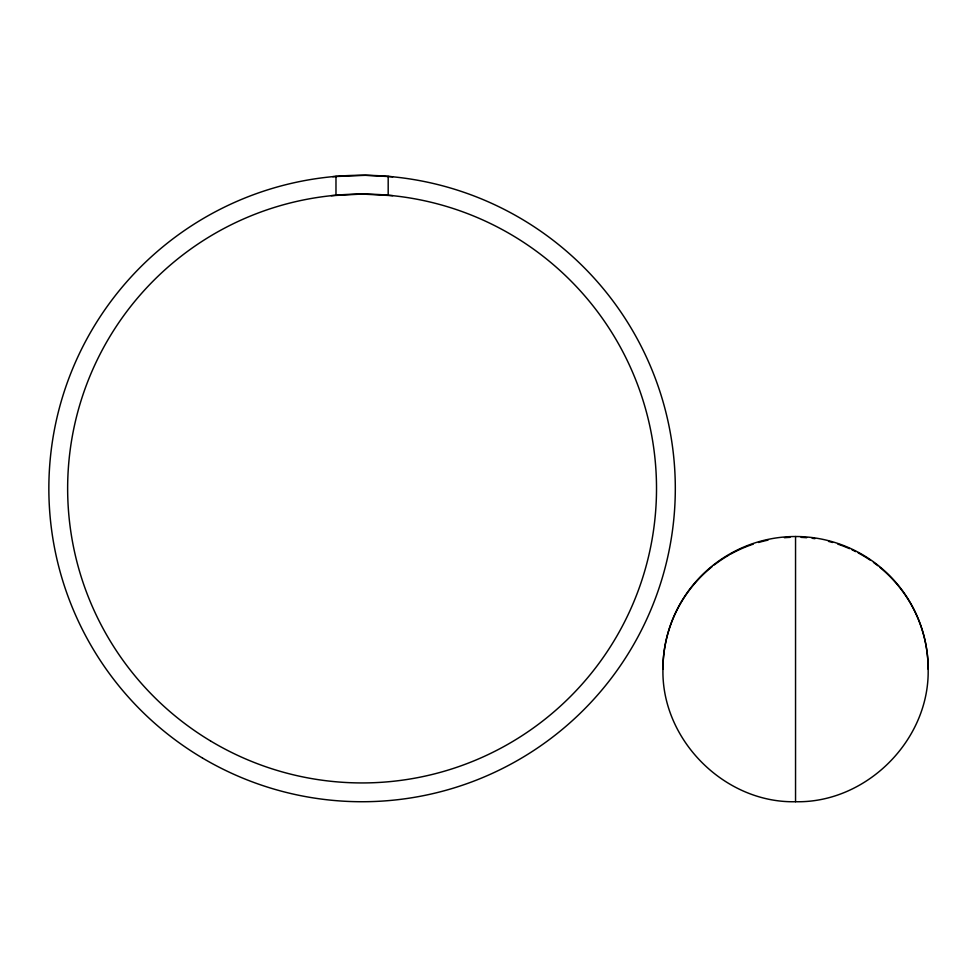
<?xml version="1.0" encoding="UTF-8"?>
<svg xmlns="http://www.w3.org/2000/svg" width="977" height="977" viewBox="0 0 977 977"><rect width="100%" height="100%" fill="white"/><g stroke="black" fill="none" stroke-linecap="round" stroke-linejoin="round"><path stroke-width="1.47" d="M880.069 567.515A132.603 131.871 0 0 1 928.15 669.123C929.762 739.992 866.416 803.338 795.547 801.726C724.678 803.338 661.331 739.992 662.943 669.123A132.603 131.871 0 0 1 712.099 566.636M331.215 195.681L361.991 194.057L392.766 195.669M332.717 176.642L365.483 175.286L392.766 176.776M662.943 669.123A132.603 132.603 0 0 1 795.547 536.52L795.547 801.726M388.187 176.361L388.187 195.229M335.978 176.361L335.978 195.217M795.547 536.52A132.603 132.603 0 0 1 928.15 669.123M714.272 564.926A132.603 131.871 0 0 1 729.245 554.912M730.454 554.228A132.603 131.871 0 0 1 753.255 544.14M758.555 542.491A132.603 131.871 0 0 1 767.983 540.134M784.446 537.716A132.603 131.871 0 0 1 789.99 537.362M801.103 537.362A132.603 131.871 0 0 1 806.648 537.716M812.168 538.29A132.603 131.871 0 0 1 814.916 538.669M828.52 541.392A132.603 131.871 0 0 1 832.538 542.491M837.839 544.14A132.603 131.871 0 0 1 849.477 548.647M852.005 549.795A132.603 131.871 0 0 1 855.742 551.626M858.209 552.909A132.603 131.871 0 0 1 870.08 560.053M873.487 562.434A132.603 131.871 0 0 1 877.908 565.768M202.52 758.054A313.238 313.238 0 0 0 675.29 491.907A313.238 313.238 0 0 0 208.419 215.551A313.238 313.238 0 0 0 202.52 758.054M210.507 740.932A294.443 294.443 0 0 0 656.471 493.556A294.443 294.443 0 0 0 219.251 231.024A294.443 294.443 0 0 0 210.507 740.932"/></g></svg>
